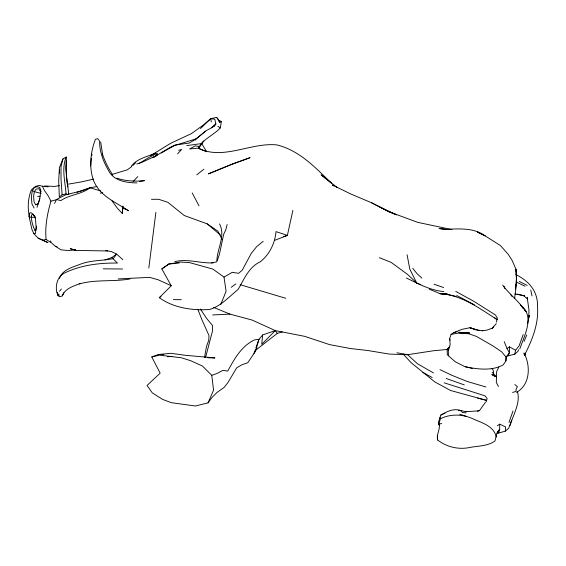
<?xml version="1.0" encoding="UTF-8"?>
<svg xmlns="http://www.w3.org/2000/svg" width="566" height="566" viewBox="0 0 566 566"><rect width="100%" height="100%" fill="white"/><g stroke="black" fill="none" stroke-linecap="round" stroke-linejoin="round"><path stroke-width="0.85" d="M498.618 433.04L505.311 431.165L505.551 426.891L499.693 424.153L499.672 429.325L498.618 433.04L497.047 433.294M515.633 284.224L515.527 289.523L516.454 278.09L515.937 269.211L512.131 260.395L508.176 254.268L500.464 245.594L485.133 235.873L477.428 232.081L485.133 235.873C475.214 228.501 462.634 228.678 450.883 229.096L446.574 229.456L439.053 228.523L446.708 229.563M515.902 270.98L515.937 269.211L516.609 282.866L514.621 298.388M508.374 355.738L514.77 354.189L515.569 350.269L509.549 346.845L509.407 352.604L508.374 355.738L506.061 356.488M59.48 173.168L59.572 169.786M122.433 206.562L124.074 208.479L128.553 210.757C116.023 202.395 100.408 196.324 93.921 181.453C88.678 168.052 90.355 152.509 95.428 139.3L97.685 138.642L99.064 140.333M90.737 165.909L91.388 158.14M66.236 160.638L65.55 168.201L68.783 194.414M29.057 216.488L29.361 213.233L30.84 212.632L33.323 214.273L35.502 218.816L36.083 226.895L35.417 233.503L33.847 233.652L31.901 229.379L29.057 216.488L31.272 217.408L35.085 217.04M112.054 200.909L117.098 207.899L122.249 213.424L122.956 206.01M282.342 331.924L277.305 333.353L275.309 330.601L262.638 334.952L261.725 344.319L275.309 330.601L304.734 336.36L329.546 344.609L350.672 348.564L367.567 350.474L389.295 354.075L407.619 354.705L433.74 350.722L447.706 349.427M36.245 228.593L36.5 226.096M122.249 213.424L122.978 206.696M148.816 268.072L155.876 212.384M36.988 207.354L39.57 199.791L40.837 191.188L39.747 187.417L37.314 186.752L34.554 187.466L32.297 190.558L31.363 197.032L31.922 203.859L34.116 208.005M466.794 411.815L458.771 410.272L461.792 411.05C454.689 407.57 447.062 411.39 440.872 415.041L438.417 422.278C441.607 428.434 435.792 434.044 437.667 440.03C446.8 447.154 458.899 449.928 470.219 447.388C478.567 445.845 487.927 446.185 495.031 440.921L496.983 432.919L499.672 429.325L497.719 431.667M220.754 304.494L226.103 291.292L223.995 277.085L212.802 269.062L189.143 262.49L180.059 262.065L168.661 264.06L161.834 268.921L171.243 285.795L159.294 297.681C173.543 307.989 192.32 310.614 209.576 309.51C221.122 306.065 228.933 296.789 238.06 289.488C244.123 279.3 248.7 267.145 260.197 261.853C269.451 254.679 275.062 243.189 275.996 231.607L287.379 235.414L292.884 210.375M199.239 146.488L195.284 145.879L189.61 148.957L198.44 148.129C202.989 138.804 213.679 135.267 220.323 127.93L221.341 121.52L218.278 120.098M91.77 155.749L92.025 154.15M216.877 260.608C217.287 248.198 225.7 236.057 219.58 223.924M204.736 356.269L206.441 346.654L208.755 340.216L208.988 335.518L201.928 319.783L197.859 309.298M465.684 366.853C477.803 369.258 492.01 371.126 503.202 364.865L505.912 360.882L506.69 356.382L509.407 352.604L507.023 348.578L504.228 341.638M527.646 323.596L529.182 315.432L528.849 317.568L528.934 309.659L527.179 297.447L527.724 299.159L523.359 295.494L514.876 293.98M524.831 355.462L525.34 353.17L524.335 355.469C531.913 340.633 538.747 324.219 537.537 307.246C538.132 291.518 529.373 281.408 515.881 274.552M227.15 224.511L225.777 229.782L223.69 234.267L219.502 253.971L217.238 260.777L216.523 261.924L211.535 262.9M63.873 292.643L62.345 295.848L60.123 296.74L57.987 295.608L57.166 292.261M496.29 322.153L497.351 318.085L495.406 314.951L473.516 301.147L455.75 291.391M202.338 142.094L201.878 143.792L198.659 148.377C223.591 160.496 250.823 142.25 276.887 144.917C299.28 150.337 315.495 167.692 331.428 183.143L321.134 174.844L337.081 187.452M29.736 217.733C27.31 208.649 27.826 198.433 31.427 189.751L35.58 186.306L39.344 185.422L42.415 186.228L44.311 190.282L48.266 196.006L50.954 201.178C47.325 213.538 44.855 226.584 46.094 239.489L50.579 242.269M439.52 425.625L438.883 424.005L440.454 418.698L439.867 417.368M62.147 161.536L62.918 158.961L66.187 157.037C66.915 166.928 65.571 177.052 67.906 186.943M486.194 401.761L487.135 398.627L485.14 395.903L444.154 382.814M59.487 278.408C62.493 269.267 73.212 267.173 81.065 263.926C91.423 260.141 102.573 260.777 113.257 258.662L116.596 254.084L122.85 259.681M472.277 368.431L464.622 366.542L455.283 361.794L448.435 355.781L448.258 350.113L450.175 344.538L449.616 338.786L451.067 334.414L453.592 332.695L461.969 329.334L469.985 327.721L479.529 330.629M39.811 198.595L37.851 204.305L35.686 204.8L34.024 201.666L33.606 196.508L34.307 191.612L36.019 189.277L38.106 188.733L39.945 189.242L40.766 192.093M508.983 422.42L512.98 411.05M523.196 334.541L519.135 345.805L515.569 350.269M255.981 347.609L258.995 339.296L262.638 334.952M518.605 349.668L518.003 351.288L514.77 354.189M511.728 420.135L508.657 428.349L505.311 431.165M510.065 425.575C513.058 414.786 520.72 403.098 517.466 391.693M519.793 348.946C524.307 335.497 535.238 316.408 520.748 305.173L526.083 311.71L524.484 309.751M524.059 341.482L526.769 334.952M208.04 402.858L213.566 390.123L211.769 375.329L202.409 366.004L190.565 360.655L181.332 357.776L159.626 355.158L151.773 356.948L160.164 373.164L147.047 385.481L152.318 392.896L162.633 399.426L171.356 402.695L195.433 405.992L208.04 402.858L212.017 397.424L216.997 392.471L224.15 387.399L227.928 382.559L236.73 367.822L241.689 364.886L247.823 362.693L255.316 351.521L258.995 339.296L254.445 339.925C241.307 346.159 234.416 358.922 227.702 371.112L222.905 370.341L217.054 373.44L211.769 375.329M498.802 367.108L496.601 371.692L496.318 382.439L498.455 386.536M54.541 203.399L56.522 199.487L65.359 194.916L81.822 190.813L90.1 187.785L97.034 186.511M66.187 157.037C61.34 168.732 65.281 181.757 66.045 193.883L67.474 194.584M253.879 353.432L256.978 347.651M62.345 295.848C65.132 288.236 73.778 286.127 80.556 283.375M155.763 156.209L157.39 153.216L148.985 157.419L139.229 163.376M448.258 350.113L449.086 348.762M203.703 140.934L201.878 143.792L206.64 151.773L198.659 148.377M213.891 126.819L215.858 124.004L214.811 119.2L210.778 118.676L203.123 125.178L191.549 133.555L170.684 143.276L150.754 155.565M485.487 402.249L479.345 410.782L465.252 411.758M195.107 140.212L196.048 138.903L205.472 131.156M131.305 166.234C136.873 158.614 147.132 156.711 155.48 153.216M492.165 328.641L493.722 326.759M59.487 291.228L61.425 289.042M496.255 323.625L492.165 328.216L486.93 330.112L482.232 330.841M448.435 355.781L447.289 354.691L447.119 349.392L449.814 346.413M447.119 349.392L448.435 347.949M177.561 153.881L181.672 149.431L178.608 150.344M133.116 181.552L137.8 176.613M132.946 165.52L135.72 162.619M200.456 128.553L210.778 118.676L216.594 117.36L218.405 119.44L219.721 122.369L221.341 121.52M211.748 127.654L215.858 124.004L211.811 127.725L206.357 130.534L196.883 138.401L189.285 143.042L175.142 145.045L169.439 147.79L152.919 157.666M263.197 241.321L256.674 246.62L251.233 253.441L242.17 270.293L238.619 273.314L232.237 272.331L223.995 277.085M277.305 333.353L254.693 351.005M62.104 194.81L59.331 197.01L58.694 181.049L59.43 167.543L62.918 158.961L61.022 166.659L61.036 179.372L62.104 194.81L66.045 193.883M196.742 174.844L203.909 169.248M131.737 166.574L127.223 169.864L111.523 174.611M104.951 259.95L111.806 257.565L116.596 254.084L111.544 251.637L105.757 250.547M231.183 287.316L235.859 283.927M507.023 348.578L509.549 346.845M161.834 268.921L168.661 264.272M497.273 425.788L499.693 424.153M159.294 297.681L160.992 296.563M152.99 157.737L157.369 154.999M161.176 152.983L174.561 145.497L196.048 138.903M35.481 217.797L34.498 215.738L32.623 214.493L31.505 214.953C30.988 220.231 32.701 225.608 34.894 230.369L36.238 229.57M516.475 392.365C530.285 384.795 530.837 365.728 523.982 353.021L524.512 355.597M100.458 190.884L90.1 187.785C81.207 194.541 69.745 194.52 60.76 200.605L56.522 199.487M35.686 204.8L37.894 203.817M440.872 415.041L445.046 413.208M155.226 156.166L142.031 162.293L136.717 163.991M274.637 240.366L287.379 235.414L283.276 236.708M477.435 411.249L479.062 410.626M207.743 357.754L214.974 357.924L185.365 355.299L170.819 353.304L158.289 354.521L151.773 356.948M440.454 418.698C450.805 413.633 463.2 414.114 473.494 419.081C482.232 422.88 494.203 426.325 496.248 437.051M76.997 192.299L90.1 187.785M512.577 392.443L516.058 391.403L516.043 389.281L517.409 386.585L514.791 384.555M453.592 332.695L456.925 331.747M50.954 201.178L55.97 199.798M204.46 357.443L205.649 357.118L212.498 331.004L212.505 325.443L206.753 318.623L200.442 309.107M93.701 179.097L81.355 181.912L67.8 184.233M174.774 261.676C187.36 258.4 200.343 263.551 213.191 262.872M79.254 283.948C95.781 279.194 113.186 281.967 129.975 278.953M33.847 233.652L38.219 238.18L42.655 240.189L46.094 239.489M451.067 334.414L459.012 332.957L469.61 332.978L458.672 332.207M59.458 185.613L54.456 186.433L44.565 185.981M75.78 249.917L68.104 250.519L60.972 249.839L55.001 245.984L51.074 242.46L50.622 240.904M438.883 424.005L441.713 423.559M139.477 181.438L144.479 180.653C135.309 181.537 125.546 181.254 116.794 178.12M100.274 193.148L102.743 192.773M201.475 143.594L186.723 145.604M167.557 356.799L171.944 356.297M168.661 264.06L179.16 263.006M34.894 230.369L36.075 230.256M37.681 196.437L40.087 196.232M212.667 314.965L229.916 314.102L252.174 320.087L275.309 330.601M107.646 250.971L76.24 250.413L70.255 248.707L75.278 250.038M118.252 278.925L149.594 277.354L158.176 279.781L171.236 285.731M158.289 354.521L163.829 354.422M103.231 268.829L122.61 269.006M151.44 199.31L158.657 199.282L167.869 202.31L184.219 215.505L207.22 223.867L217.86 231.147L222.035 239.305M173.309 299.619L181.332 299.69M482.798 330.721L476.692 329.971M136.951 182.896C126.19 182.839 113.228 180.865 108.191 169.913C103.097 160.97 99.383 151.299 99.63 140.863M429.198 289.148L440.065 293.648L443.518 293.931M445.244 294.072L447.833 294.285M497.316 319.797C479.756 308.47 461.679 295.028 440.065 293.648L447.763 294.292M440.065 293.648L447.055 294.235M459.012 332.957L468.959 333.813L476.43 336.402L493.347 346.159L501.787 351.953L505.707 356.714L505.912 360.882M42.415 186.228L48.117 186.815M462.061 412.345L465.79 412.968M443.801 291.547C430.323 290.386 418.338 283.835 406.416 277.991M396.929 352.76L407.619 354.705L417.475 363.761L433.478 372.93M451.937 229.591L417.743 222.36L388.941 211.726L371.48 202.727L350.892 194.039L332.376 184.976L333.834 185.959M446.1 294.087L456.154 296.45M517.048 294.101L524.682 295.947L523.359 295.494M403.126 354.068L411.164 362.707L434.787 381.901L450.522 390.476L485.883 400.197M477.598 398.082L486.604 400.374M240.161 284.698L285.745 298.282M485.911 386.974L467.155 381.463L451.661 375.23L439.98 369.605M459.719 414.206L466.207 416.321M41.191 193.452L34.307 191.612L32.297 190.558M434.051 284.238L443.595 287.549M472.242 328.521L469.985 327.721L476.006 329.844L473.749 329.051M446.199 378.484L464.29 384.894M55.581 246.252L57.039 246.797M379.34 257.693L391.12 262.362L407.605 274.439L416.71 283.021L420.771 284.67M213.601 307.388L229.916 314.102M42.655 240.189L47.926 242.559L38.219 238.18M39.634 190.579L40.978 191.209M380.019 207.092L396.511 214.854L388.941 211.726L371.48 202.727M516.362 282.08L525.05 286.233M496.453 376.815L491.804 374.543L495.498 376.715M519.291 281.444L527.179 285.427M456.72 295.523L474.45 304.819M422.873 372.386L432.183 377.501M217.91 126.246L220.323 127.93M111.806 257.565L117.466 263.056C99.687 262.857 81.667 264.945 65.415 272.593C57.52 275.798 54.923 285.377 57.032 293.025M494.663 317.774L497.125 319.656M207.22 223.867L220.471 235.102M421.896 278.104L417.114 273.774L412.741 268.298M502.693 285.052C508.763 293.605 517.324 299.846 523.38 308.399M492.194 372.308L496.198 376.574M520.748 305.173L523.416 308.442M510.454 294.362L511.94 296.4M491.826 368.395L493.29 370.44L493.693 374.614M112.797 175.043C108.375 168.435 104.823 161.204 102.283 153.669M218.639 120.664L219.721 122.369M216.594 117.36L217.853 119.412M192.199 192.956L199.006 205.826M416.71 283.021L409.763 269.027L407.103 254.75M449.616 338.786L450.288 340.286M438.417 422.278L439.612 425.568M503.973 286.233L504.794 288.582M100.677 141.875L102.672 155.112M530.752 290.089L532.033 295.919M210.778 118.676L211.295 121.98M437.377 435.296L437.667 440.03M57.916 294.469L57.987 295.608M58.857 293.91L58.885 295.976M233.291 163.652L208.422 173.875L231.077 164.649L250.08 157.673L233.291 163.652"/></g></svg>
